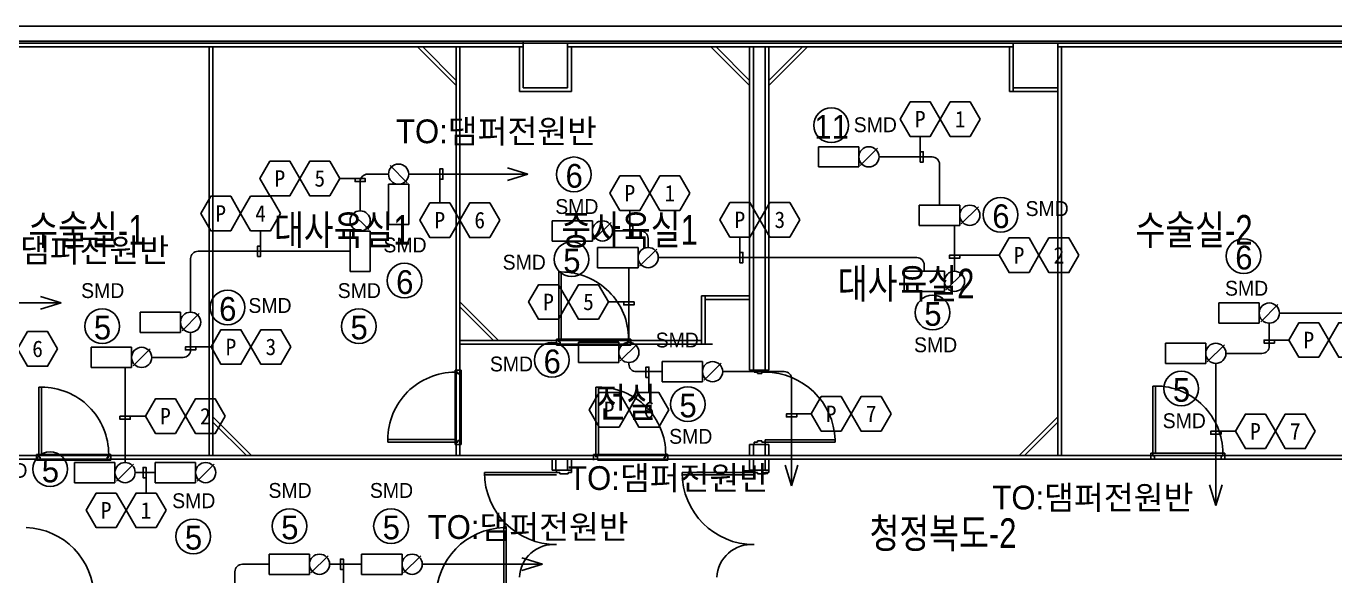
# Model space of a CAD drawing. Header units: millimetres. Extents: x 118559 to 211622, y 1329 to 63037.
# Drawn here: x 169840 to 187459, y 44724 to 52124 of the extents above; entities that cross this region are included whole.
import ezdxf
from ezdxf.enums import TextEntityAlignment as Align

# ---------------------------------------------------------------- set-up
doc = ezdxf.new("R2010")
doc.units = ezdxf.units.MM
doc.header["$LTSCALE"] = 120
for name, color, linetype in [('ARCH', 9, 'Continuous'), ('DAMPER', 2, 'Continuous'), ('fire', 2, 'Continuous'), ('fire-l', 4, 'Continuous'), ('smd-f', 2, 'Continuous')]:
    doc.layers.add(name, color=color, linetype=linetype)
doc.styles.add('GHD', font='')
doc.styles.add('ghs', font='')
doc.styles.add('TT', font='')
doc.styles.add('돋움', font='')
doc.styles.get('GHD').set_extended_font_data('Dotum')
doc.styles.get('ghs').set_extended_font_data('Dotum')
doc.styles.get('TT').set_extended_font_data('Dotum')
doc.styles.get('돋움').set_extended_font_data('DotumChe')

# ---------------------------------------------------------------- blocks, each defined once
blk = doc.blocks.new('e-22-1')
at = {"layer": 'DAMPER'}
blk.add_line((-5, 1), (-1, 1), dxfattribs=at)
at = {"layer": 'fire'}
for p, q in [((-5, -1), (-5, 1)), ((-1, 1), (-1, -1)), ((0.85, 0.85), (-0.85, -0.85)), ((-1, -1), (-5, -1))]:
    blk.add_line(p, q, dxfattribs=at)
blk.add_circle((0, 0), 1, dxfattribs=at)

msp = doc.modelspace()

# ---------------------------------------------------------------- linework, layer by layer
at = {"layer": 'ARCH', "color": 9}
for p, q in [((199960.1, 52124.2, 0), (127180.1, 52124.1, 0)), ((199960.1, 52124.2, 0), (127180.1, 52124.1, 0)), ((199960.1, 52124.2, 0), (127180.1, 52124.1, 0)), ((176080.1, 51924.2, 0), (140630.1, 51924.1, 0)), ((176080.1, 51924.2, 0), (140630.1, 51924.1, 0)), ((167230.1, 51894.2, 0), (176530.1, 51894.2, 0)), ((167230.1, 51844.2, 0), (176530.1, 51844.2, 0)), ((172305.1, 51844.2, 0), (172305.1, 46344.2, 0)), ((172355.1, 51844.2, 0), (172355.1, 46344.2, 0)), ((175109.3, 51844.2, 0), (175630.1, 51323.5, 0)), ((175180.1, 51844.2, 0), (175630.1, 51394.2, 0)), ((175630.1, 51844.2, 0), (175630.1, 46344.2, 0)), ((175680.1, 51844.2, 0), (175680.1, 46344.2, 0)), ((199760.1, 51924.2, 0), (176080.1, 51924.2, 0)), ((176480.1, 51844.2, 0), (176480.1, 51244.2, 0)), ((176530.1, 51924.2, 0), (176530.1, 51294.2, 0)), ((176530.1, 51294.2, 0), (176530.1, 51894.2, 0)), ((176530.1, 51894.2, 0), (176530.1, 51294.2, 0)), ((176530.1, 51894.2, 0), (177130.1, 51894.2, 0)), ((176530.1, 51294.2, 0), (176530.1, 51894.2, 0)), ((176530.1, 51894.2, 0), (177130.1, 51894.2, 0)), ((177130.1, 51894.2, 0), (183130.1, 51894.2, 0)), ((177130.1, 51894.2, 0), (177130.1, 51294.2, 0)), ((177130.1, 51894.2, 0), (177130.1, 51294.2, 0)), ((177130.1, 51894.2, 0), (177130.1, 51294.2, 0)), ((177130.1, 51844.2, 0), (183130.1, 51844.2, 0)), ((177180.1, 51844.2, 0), (177180.1, 51244.2, 0)), ((179059.3, 51844.2, 0), (179580.1, 51323.5, 0)), ((179130.1, 51844.2, 0), (179580.1, 51394.2, 0)), ((179580.1, 47494.2, 0), (179580.1, 51844.2, 0)), ((179630.1, 47494.2, 0), (179630.1, 51844.2, 0)), ((179790.1, 47494.2, 0), (179790.1, 51844.2, 0)), ((180290.1, 51844.2, 0), (179840.1, 51394.2, 0)), ((180360.8, 51844.2, 0), (179840.1, 51323.5, 0)), ((179840.1, 47494.2, 0), (179840.1, 51844.2, 0)), ((183080.1, 51844.2, 0), (183080.1, 51244.2, 0)), ((183130.1, 51894.2, 0), (183130.1, 51244.2, 0)), ((183130.1, 51894.2, 0), (183730.1, 51894.2, 0)), ((183130.1, 51294.2, 0), (183130.1, 51894.2, 0)), ((183130.1, 51894.2, 0), (183730.1, 51894.2, 0)), ((183130.1, 51294.2, 0), (183130.1, 51894.2, 0)), ((183730.1, 51894.2, 0), (183730.1, 46344.2, 0)), ((183730.1, 51894.2, 0), (199130.1, 51894.2, 0)), ((183730.1, 51894.2, 0), (183730.1, 51294.2, 0)), ((183730.1, 51894.2, 0), (183730.1, 51294.2, 0)), ((183730.1, 51844.2, 0), (199080.1, 51844.2, 0)), ((183730.1, 51844.2, 0), (183730.1, 46344.2, 0)), ((183780.1, 51844.2, 0), (183780.1, 46344.2, 0)), ((183780.1, 51844.2, 0), (183780.1, 46344.2, 0)), ((177130.1, 51294.2, 0), (176530.1, 51294.2, 0)), ((177130.1, 51294.2, 0), (176530.1, 51294.2, 0)), ((177130.1, 51294.2, 0), (176530.1, 51294.2, 0)), ((183130.1, 51294.2, 0), (183730.1, 51294.2, 0)), ((183730.1, 51294.2, 0), (183130.1, 51294.2, 0)), ((183730.1, 51294.2, 0), (183130.1, 51294.2, 0)), ((177180.1, 51244.2, 0), (176480.1, 51244.2, 0)), ((183080.1, 51244.2, 0), (183730.1, 51244.2, 0)), ((177009.4, 47909.2, 0), (177009.4, 48814.5, 0)), ((177009.4, 48814.5, 0), (177044.7, 48814.5, 0)), ((177044.7, 47909.2, 0), (177044.7, 48814.5, 0)), ((178930.1, 48494.2, 0), (179580.1, 48494.2, 0)), ((178930.1, 48494.2, 0), (178930.1, 47844.2, 0)), ((178980.1, 48494.2, 0), (178980.1, 47844.2, 0)), ((176200.8, 47894.2, 0), (175680.1, 48414.9, 0)), ((176130.1, 47894.2, 0), (175680.1, 48344.2, 0)), ((178980.1, 48444.2, 0), (179580.1, 48444.2, 0)), ((175680.1, 47894.2, 0), (178930.1, 47894.2, 0)), ((175680.1, 47844.2, 0), (179080.1, 47844.2, 0)), ((177009.4, 47909.2, 0), (176980.1, 47909.2, 0)), ((176980.1, 47909.2, 0), (176980.1, 47829.2, 0)), ((176980.1, 47894.2, 0), (176980.1, 47844.2, 0)), ((176980.1, 47894.2, 0), (176980.1, 47844.2, 0)), ((177029.9, 47829.2, 0), (176980.1, 47829.2, 0)), ((177009.4, 47873.3, 0), (177009.4, 47909.2, 0)), ((177044.7, 47909.2, 0), (177009.4, 47909.2, 0)), ((177029.9, 47873.3, 0), (177009.4, 47873.3, 0)), ((177029.9, 47829.2, 0), (177029.9, 47873.3, 0)), ((177029.9, 47829.2, 0), (177930.2, 47829.2, 0)), ((177044.7, 47909.2, 0), (177950.7, 47909.2, 0)), ((177930.2, 47873.3, 0), (177930.2, 47829.2, 0)), ((177950.7, 47873.3, 0), (177930.2, 47873.3, 0)), ((177950.7, 47873.3, 0), (177930.2, 47873.3, 0)), ((177980.1, 47829.2, 0), (177930.2, 47829.2, 0)), ((177950.7, 47909.2, 0), (177950.7, 47873.3, 0)), ((177980.1, 47909.2, 0), (177950.7, 47909.2, 0)), ((177980.1, 47829.2, 0), (177980.1, 47909.2, 0)), ((177980.1, 47844.2, 0), (177980.1, 47894.2, 0)), ((175615.1, 47494.2, 0), (175615.1, 47464.8, 0)), ((175695.1, 47494.2, 0), (175615.1, 47494.2, 0)), ((175615.1, 47464.8, 0), (175650.9, 47464.8, 0)), ((175615.1, 46558.8, 0), (175615.1, 47464.8, 0)), ((175680.1, 47494.2, 0), (175630.1, 47494.2, 0)), ((175650.9, 47464.8, 0), (175650.9, 47444.3, 0)), ((175650.9, 47464.8, 0), (175650.9, 47444.3, 0)), ((175650.9, 47444.3, 0), (175695.1, 47444.3, 0)), ((175695.1, 47494.2, 0), (175695.1, 47444.3, 0)), ((175695.1, 46544.1, 0), (175695.1, 47444.3, 0)), ((179580.1, 47494.2, 0), (179840.1, 47494.2, 0)), ((179635.1, 47494.2, 0), (179795.1, 47494.2, 0)), ((179640.1, 47464.2, 0), (179640.1, 47494.2, 0)), ((179685.1, 47464.2, 0), (179640.1, 47464.2, 0)), ((179685.1, 47449.2, 0), (179685.1, 47464.2, 0)), ((179745.1, 47449.2, 0), (179685.1, 47449.2, 0)), ((179790.1, 47464.2, 0), (179745.1, 47464.2, 0)), ((179745.1, 47464.2, 0), (179745.1, 47449.2, 0)), ((179790.1, 47494.2, 0), (179790.1, 47464.2, 0)), ((170009.4, 46359.2, 0), (170009.4, 47264.5, 0)), ((170009.4, 47264.5, 0), (170044.7, 47264.5, 0)), ((170044.7, 46359.2, 0), (170044.7, 47264.5, 0)), ((177509.4, 46359.2, 0), (177509.4, 47264.5, 0)), ((177509.4, 47264.5, 0), (177544.7, 47264.5, 0)), ((177544.7, 46359.2, 0), (177544.7, 47264.5, 0)), ((185009.4, 46374.2, 0), (185009.4, 47279.5, 0)), ((185009.4, 47279.5, 0), (185044.7, 47279.5, 0)), ((185044.7, 46374.2, 0), (185044.7, 47279.5, 0)), ((172875.8, 46344.2, 0), (172355.1, 46864.9, 0)), ((172805.1, 46344.2, 0), (172355.1, 46794.2, 0)), ((183209.3, 46344.2, 0), (183730.1, 46864.9, 0)), ((183280.1, 46344.2, 0), (183730.1, 46794.2, 0)), ((175615.1, 46558.8, 0), (174709.8, 46558.8, 0)), ((174709.8, 46523.6, 0), (174709.8, 46558.8, 0)), ((175615.1, 46523.6, 0), (174709.8, 46523.6, 0)), ((175615.1, 46558.8, 0), (175615.1, 46523.6, 0)), ((175615.1, 46523.6, 0), (175615.1, 46494.2, 0)), ((175650.9, 46523.6, 0), (175615.1, 46523.6, 0)), ((175650.9, 46544.1, 0), (175650.9, 46523.6, 0)), ((175695.1, 46544.1, 0), (175650.9, 46544.1, 0)), ((175695.1, 46544.1, 0), (175695.1, 46494.2, 0)), ((179685.1, 46524.2, 0), (179640.1, 46524.2, 0)), ((179640.1, 46524.2, 0), (179640.1, 46494.2, 0)), ((179745.1, 46539.2, 0), (179685.1, 46539.2, 0)), ((179685.1, 46539.2, 0), (179685.1, 46524.2, 0)), ((179745.1, 46524.2, 0), (179745.1, 46539.2, 0)), ((179790.1, 46524.2, 0), (179745.1, 46524.2, 0)), ((180730.1, 46554.2, 0), (179790.1, 46554.2, 0)), ((179790.1, 46524.2, 0), (179790.1, 46554.2, 0)), ((180730.1, 46524.2, 0), (179790.1, 46524.2, 0)), ((179790.1, 46494.2, 0), (179790.1, 46524.2, 0)), ((180730.1, 46524.2, 0), (180730.1, 46554.2, 0)), ((168980.1, 46344.2, 0), (179840.1, 46344.2, 0)), ((170009.4, 46359.2, 0), (169980.1, 46359.2, 0)), ((169980.1, 46359.2, 0), (169980.1, 46279.2, 0)), ((169980.1, 46344.2, 0), (169980.1, 46294.2, 0)), ((169980.1, 46344.2, 0), (169980.1, 46294.2, 0)), ((170009.4, 46323.3, 0), (170009.4, 46359.2, 0)), ((170044.7, 46359.2, 0), (170009.4, 46359.2, 0)), ((170044.7, 46359.2, 0), (170950.7, 46359.2, 0)), ((170950.7, 46359.2, 0), (170950.7, 46323.3, 0)), ((170980.1, 46359.2, 0), (170950.7, 46359.2, 0)), ((170980.1, 46279.2, 0), (170980.1, 46359.2, 0)), ((170980.1, 46294.2, 0), (170980.1, 46344.2, 0)), ((175615.1, 46494.2, 0), (175695.1, 46494.2, 0)), ((175630.1, 46494.2, 0), (175680.1, 46494.2, 0)), ((175630.1, 46494.2, 0), (175680.1, 46494.2, 0)), ((177509.4, 46359.2, 0), (177480.1, 46359.2, 0)), ((177480.1, 46359.2, 0), (177480.1, 46279.2, 0)), ((177480.1, 46344.2, 0), (177480.1, 46294.2, 0)), ((177480.1, 46344.2, 0), (177480.1, 46294.2, 0)), ((177509.4, 46323.3, 0), (177509.4, 46359.2, 0)), ((177544.7, 46359.2, 0), (177509.4, 46359.2, 0)), ((177529.9, 46338.3, 0), (177509.4, 46338.3, 0)), ((177529.9, 46294.2, 0), (177529.9, 46338.3, 0)), ((177544.7, 46359.2, 0), (178450.7, 46359.2, 0)), ((178450.7, 46359.2, 0), (178450.7, 46323.3, 0)), ((178480.1, 46359.2, 0), (178450.7, 46359.2, 0)), ((178480.1, 46279.2, 0), (178480.1, 46359.2, 0)), ((178480.1, 46294.2, 0), (178480.1, 46344.2, 0)), ((179580.1, 46344.2, 0), (179580.1, 46494.2, 0)), ((179580.1, 46494.2, 0), (179840.1, 46494.2, 0)), ((179630.1, 46344.2, 0), (179630.1, 46494.2, 0)), ((179635.1, 46494.2, 0), (179795.1, 46494.2, 0)), ((179790.1, 46344.2, 0), (179790.1, 46494.2, 0)), ((179840.1, 46344.2, 0), (179840.1, 46494.2, 0)), ((179840.1, 46344.2, 0), (192980.1, 46344.2, 0)), ((185009.4, 46374.2, 0), (184980.1, 46374.2, 0)), ((184980.1, 46374.2, 0), (184980.1, 46294.2, 0)), ((184980.1, 46359.2, 0), (184980.1, 46309.2, 0)), ((184980.1, 46359.2, 0), (184980.1, 46309.2, 0)), ((185009.4, 46338.3, 0), (185009.4, 46374.2, 0)), ((185044.7, 46374.2, 0), (185009.4, 46374.2, 0)), ((185029.9, 46338.3, 0), (185009.4, 46338.3, 0)), ((185029.9, 46294.2, 0), (185029.9, 46338.3, 0)), ((185044.7, 46374.2, 0), (185950.7, 46374.2, 0)), ((185930.2, 46338.3, 0), (185930.2, 46294.2, 0)), ((185950.7, 46338.3, 0), (185930.2, 46338.3, 0)), ((185950.7, 46338.3, 0), (185930.2, 46338.3, 0)), ((185950.7, 46374.2, 0), (185950.7, 46338.3, 0)), ((185980.1, 46374.2, 0), (185950.7, 46374.2, 0)), ((185980.1, 46294.2, 0), (185980.1, 46374.2, 0)), ((185980.1, 46309.2, 0), (185980.1, 46359.2, 0)), ((168980.1, 46294.2, 0), (179840.1, 46294.2, 0)), ((170029.9, 46279.2, 0), (169980.1, 46279.2, 0)), ((170029.9, 46323.3, 0), (170009.4, 46323.3, 0)), ((170029.9, 46279.2, 0), (170029.9, 46323.3, 0)), ((170029.9, 46279.2, 0), (170930.2, 46279.2, 0)), ((170930.2, 46323.3, 0), (170930.2, 46279.2, 0)), ((170950.7, 46323.3, 0), (170930.2, 46323.3, 0)), ((170950.7, 46323.3, 0), (170930.2, 46323.3, 0)), ((170980.1, 46279.2, 0), (170930.2, 46279.2, 0)), ((176920.1, 46144.2, 0), (176920.1, 46294.2, 0)), ((176970.1, 46144.2, 0), (176970.1, 46294.2, 0)), ((177130.1, 46144.2, 0), (177130.1, 46294.2, 0)), ((177180.1, 46144.2, 0), (177180.1, 46294.2, 0)), ((177529.9, 46294.2, 0), (177480.1, 46294.2, 0)), ((177529.9, 46279.2, 0), (178430.2, 46279.2, 0)), ((178430.2, 46323.3, 0), (178430.2, 46279.2, 0)), ((178450.7, 46323.3, 0), (178430.2, 46323.3, 0)), ((178450.7, 46323.3, 0), (178430.2, 46323.3, 0)), ((178480.1, 46279.2, 0), (178430.2, 46279.2, 0)), ((179580.1, 46144.2, 0), (179580.1, 46294.2, 0)), ((179630.1, 46144.2, 0), (179630.1, 46294.2, 0)), ((179790.1, 46144.2, 0), (179790.1, 46294.2, 0)), ((179840.1, 46294.2, 0), (192980.1, 46294.2, 0)), ((179840.1, 46144.2, 0), (179840.1, 46294.2, 0)), ((185029.9, 46294.2, 0), (184980.1, 46294.2, 0)), ((185029.9, 46294.2, 0), (185930.2, 46294.2, 0)), ((185980.1, 46294.2, 0), (185930.2, 46294.2, 0)), ((176010.1, 46114.2, 0), (176980.1, 46114.2, 0)), ((176010.1, 46114.2, 0), (176980.1, 46114.2, 0)), ((176010.5, 46084.2, 0), (176980.1, 46084.2, 0)), ((176010.5, 46084.2, 0), (176980.1, 46084.2, 0)), ((177180.1, 46144.2, 0), (176920.1, 46144.2, 0)), ((176980.1, 46144.2, 0), (176970.1, 46144.2, 0)), ((177180.1, 46144.2, 0), (176980.1, 46144.2, 0)), ((176980.1, 46144.2, 0), (176980.1, 46114.2, 0)), ((176980.1, 46144.2, 0), (176980.1, 46114.2, 0)), ((176980.1, 46114.2, 0), (177025.1, 46114.2, 0)), ((176980.1, 46114.2, 0), (177025.1, 46114.2, 0)), ((177025.1, 46114.2, 0), (176980.1, 46114.2, 0)), ((177025.1, 46114.2, 0), (177025.1, 46099.2, 0)), ((177025.1, 46114.2, 0), (177025.1, 46099.2, 0)), ((177025.1, 46099.2, 0), (177135.1, 46099.2, 0)), ((177025.1, 46099.2, 0), (177135.1, 46099.2, 0)), ((177135.1, 46099.2, 0), (177135.1, 46114.2, 0)), ((177135.1, 46114.2, 0), (177180.1, 46114.2, 0)), ((177135.1, 46099.2, 0), (177135.1, 46114.2, 0)), ((177135.1, 46114.2, 0), (177180.1, 46114.2, 0)), ((177180.1, 46114.2, 0), (177180.1, 46144.2, 0)), ((177180.1, 46114.2, 0), (177180.1, 46144.2, 0)), ((178670.1, 46114.2, 0), (179640.1, 46114.2, 0)), ((178670.1, 46114.2, 0), (179640.1, 46114.2, 0)), ((178670.5, 46084.2, 0), (179640.1, 46084.2, 0)), ((178670.5, 46084.2, 0), (179640.1, 46084.2, 0)), ((179840.1, 46144.2, 0), (179580.1, 46144.2, 0)), ((179640.1, 46144.2, 0), (179630.1, 46144.2, 0)), ((179840.1, 46144.2, 0), (179640.1, 46144.2, 0)), ((179640.1, 46144.2, 0), (179640.1, 46114.2, 0)), ((179640.1, 46144.2, 0), (179640.1, 46114.2, 0)), ((179640.1, 46114.2, 0), (179685.1, 46114.2, 0)), ((179640.1, 46114.2, 0), (179685.1, 46114.2, 0)), ((179685.1, 46114.2, 0), (179640.1, 46114.2, 0)), ((179685.1, 46114.2, 0), (179685.1, 46099.2, 0)), ((179685.1, 46114.2, 0), (179685.1, 46099.2, 0)), ((179685.1, 46099.2, 0), (179795.1, 46099.2, 0)), ((179685.1, 46099.2, 0), (179795.1, 46099.2, 0)), ((179795.1, 46099.2, 0), (179795.1, 46114.2, 0)), ((179795.1, 46114.2, 0), (179840.1, 46114.2, 0)), ((179795.1, 46099.2, 0), (179795.1, 46114.2, 0)), ((179795.1, 46114.2, 0), (179840.1, 46114.2, 0)), ((179840.1, 46114.2, 0), (179840.1, 46144.2, 0)), ((179840.1, 46114.2, 0), (179840.1, 46144.2, 0)), ((176270.1, 45389.2, 0), (176270.1, 44449.2, 0)), ((176300.1, 45389.2, 0), (176270.1, 45389.2, 0)), ((176300.1, 45389.2, 0), (176300.1, 44449.2, 0))]:
    msp.add_line(p, q, dxfattribs=at)
for centre, radius, start, end in [((177046, 47909.8, 0), 904.7, 359.96385, 90.08492), ((175614.5, 46560.2, 0), 904.7, 89.96385, 180.08492), ((179790.1, 46524.2, 0), 940, 1.8271, 90), ((170046, 46359.8, 0), 904.7, 359.96385, 90.08492), ((177546, 46359.8, 0), 904.7, 359.96385, 90.08492), ((185046, 46374.8, 0), 904.7, 359.96385, 90.08492), ((176980.1, 46114.2, 0), 970, 180.00002, 270.00001), ((176980.1, 46114.2, 0), 970, 180.00002, 270.00001), ((179640.1, 46114.2, 0), 970, 180.00002, 270.00001), ((179640.1, 46114.2, 0), 970, 180.00002, 270.00001), ((169810.1, 44434.2, 0), 940, 360, 88.1729), ((176300.1, 44434.2, 0), 940, 91.8271, 180), ((176941.8, 44683.6, 0), 462.2, 85.2502, 177.44923), ((179601.8, 44683.6, 0), 462.2, 85.2502, 177.44923)]:
    msp.add_arc(centre, radius, start, end, dxfattribs=at)
at = {"layer": 'fire', "color": 2, "elevation": 0}
for points in [[(181877.5, 50639.4), (181877.5, 50294.8), (181918.3, 50294.8), (181918.3, 50433.7), (181877.5, 50433.7)], [(174061.7, 50073.2), (174406.2, 50073.2), (174406.2, 50032.4), (174267.4, 50032.4), (174267.4, 50073.2)], [(175409.1, 49744), (175409.1, 50201.9), (175449.9, 50201.9), (175449.9, 50063), (175409.1, 50063)], [(172996.2, 49369.3), (172996.2, 49024.8), (172955.4, 49024.8), (172955.4, 49163.7), (172996.2, 49163.7)], [(179449.2, 49283.5), (179449.2, 48938.9), (179490, 48938.9), (179490, 49077.8), (179449.2, 49077.8)], [(182938.6, 49040.1), (182269.7, 49040.1), (182269.7, 48999.3), (182408.6, 48999.3), (182408.6, 49040.1)], [(177679.3, 48411.1), (178023.9, 48411.1), (178023.9, 48370.3), (177885, 48370.3), (177885, 48411.1)], [(172328.7, 47805.3), (171984.1, 47805.3), (171984.1, 47764.5), (172123, 47764.5), (172123, 47805.3)], [(186840.5, 47898.4), (186507.2, 47898.4), (186507.2, 47857.6), (186646.1, 47857.6), (186646.1, 47898.4)], [(178225, 47190.3), (178225, 47534.8), (178184.2, 47534.8), (178184.2, 47396), (178225, 47396)], [(171446.5, 46873.1), (171102, 46873.1), (171102, 46832.3), (171240.9, 46832.3), (171240.9, 46873.1)], [(180409.4, 46904.5), (180076.1, 46904.5), (180076.1, 46863.7), (180215, 46863.7), (180215, 46904.5)], [(186120.8, 46669.9), (185787.5, 46669.9), (185787.5, 46629.1), (185926.4, 46629.1), (185926.4, 46669.9)], [(171454.4, 45838.7), (171454.4, 46183.3), (171413.6, 46183.3), (171413.6, 46044.4), (171454.4, 46044.4)], [(174111.3, 44604.3), (174111.3, 44948.9), (174070.5, 44948.9), (174070.5, 44810), (174111.3, 44810)]]:
    msp.add_lwpolyline(points, dxfattribs=at)
at = {"layer": 'fire', "color": 2}
msp.add_lwpolyline([(177968.3, 49642.5), (177968.3, 49297.9), (178009.1, 49297.9), (178009.1, 49436.8), (177968.3, 49436.8)], dxfattribs=at)
at = {"layer": 'fire-l', "color": 6, "ltscale": 2}
for p, q in [((176596, 50132.4, 0), (176319.2, 50217.8, 2807)), ((181322.1, 50364.3, 0), (182036.7, 50364.3, 0)), ((182136.7, 49713.9, 0), (182136.7, 50264.3, 0)), ((174718, 50132.4, 0), (174436.8, 50132.4, 0)), ((174990, 50132.4, 0), (176596, 50132.4, 0)), ((176596, 50132.4, 0), (176319.2, 50047, 2807)), ((174336.8, 49638.2, 0), (174336.8, 50032.4, 0)), ((177735.6, 49367.4, 0), (178113.3, 49367.4, 0)), ((182339.1, 48824.6, 0), (182339.1, 49441.9, 0)), ((178213.3, 49144.4, 0), (178213.3, 49267.4, 0)), ((172053.6, 48273.9, 0), (172053.6, 48994.2, 0)), ((174200.8, 49094.2, 0), (172153.6, 49094.2, 0)), ((178349.3, 49008.4, 0), (181831.1, 49008.4, 0)), ((177954.4, 47868.3, 0), (177954.4, 48872.4, 0)), ((181931.1, 48824.6, 0), (181931.1, 48908.4, 0)), ((170309.1, 48400.2, 0), (170032.3, 48485.6, 2807)), ((168590.1, 48400.2, 0), (170309.1, 48400.2, 0)), ((170309.1, 48400.2, 0), (170032.3, 48314.8, 2807)), ((186576.7, 48125.1, 0), (186576.7, 47819.2, 0)), ((186712.7, 48261.1, 0), (189435.6, 48261.1, 0)), ((172053.6, 48001.9, 0), (172053.6, 47764.5, 0)), ((171530.9, 47664.5, 0), (171953.6, 47664.5, 0)), ((177954.4, 47596.3, 0), (177954.4, 47572.9, 0)), ((185857, 47583.2, 0), (185857, 45675, 0)), ((185993, 47719.2, 0), (186476.7, 47719.2, 0)), ((171171.4, 46249.8, 0), (171171.4, 47528.5, 0)), ((178401.9, 47472.9, 0), (178054.4, 47472.9, 0)), ((179217.9, 47472.9, 0), (180045.5, 47472.9, 0)), ((180145.5, 47372.9, 0), (180145.5, 45937.3, 0)), ((180145.5, 45935.1, 0), (180060.1, 46212, 2807)), ((180145.5, 45935.1, 0), (180230.9, 46212, 2807)), ((171307.4, 46113.8, 0), (171576.8, 46113.8, 0)), ((185857, 45672.8, 0), (185771.6, 45949.6, 2807)), ((185857, 45672.8, 0), (185942.4, 45949.6, 2807)), ((176791.3, 44879.5, 0), (176514.5, 44964.9, 2807)), ((172650.8, 43812.9, 0), (172650.8, 44779.5, 0)), ((173109.5, 44879.5, 0), (172750.8, 44879.5, 0)), ((173925.5, 44879.5, 0), (174356.6, 44879.5, 0)), ((175172.6, 44879.5, 0), (176791.3, 44879.5, 0)), ((176791.3, 44879.5, 0), (176514.5, 44794.1, 2807))]:
    msp.add_line(p, q, dxfattribs=at)
at = {"layer": 'fire-l', "color": 2, "elevation": 0}
for points in [[(182146.1, 50872), (182011.8, 51104.6), (181743.2, 51104.6), (181608.9, 50872), (181743.2, 50639.4), (182011.8, 50639.4)], [(182683.3, 50872), (182549, 51104.6), (182280.4, 51104.6), (182146.1, 50872), (182280.4, 50639.4), (182549, 50639.4)], [(173524.5, 50073.2), (173390.2, 50305.9), (173121.5, 50305.9), (172987.2, 50073.2), (173121.5, 49840.6), (173390.2, 49840.6)], [(174061.7, 50073.2), (173927.4, 50305.9), (173658.8, 50305.9), (173524.5, 50073.2), (173658.8, 49840.6), (173927.4, 49840.6)], [(172727.6, 49602), (172593.3, 49834.6), (172324.7, 49834.6), (172190.4, 49602), (172324.7, 49369.3), (172593.3, 49369.3)], [(173264.8, 49602), (173130.5, 49834.6), (172861.9, 49834.6), (172727.6, 49602), (172861.9, 49369.3), (173130.5, 49369.3)], [(175677.7, 49511.4), (175543.4, 49744), (175274.8, 49744), (175140.5, 49511.4), (175274.8, 49278.8), (175543.4, 49278.8)], [(176214.9, 49511.4), (176080.6, 49744), (175812, 49744), (175677.7, 49511.4), (175812, 49278.8), (176080.6, 49278.8)], [(179717.8, 49516.1), (179583.5, 49748.7), (179314.9, 49748.7), (179180.6, 49516.1), (179314.9, 49283.5), (179583.5, 49283.5)], [(180255, 49516.1), (180120.7, 49748.7), (179852.1, 49748.7), (179717.8, 49516.1), (179852.1, 49283.5), (180120.7, 49283.5)], [(183475.8, 49040.1), (183341.5, 49272.8), (183072.9, 49272.8), (182938.6, 49040.1), (183072.9, 48807.5), (183341.5, 48807.5)], [(184013, 49040.1), (183878.7, 49272.8), (183610.1, 49272.8), (183475.8, 49040.1), (183610.1, 48807.5), (183878.7, 48807.5)], [(177142.1, 48411.1), (177007.8, 48643.8), (176739.2, 48643.8), (176604.9, 48411.1), (176739.2, 48178.5), (177007.8, 48178.5)], [(177679.3, 48411.1), (177545, 48643.8), (177276.4, 48643.8), (177142.1, 48411.1), (177276.4, 48178.5), (177545, 48178.5)], [(187377.7, 47898.4), (187243.4, 48131), (186974.8, 48131), (186840.5, 47898.4), (186974.8, 47665.8), (187243.4, 47665.8)], [(187915, 47898.4), (187780.6, 48131), (187512, 48131), (187377.7, 47898.4), (187512, 47665.8), (187780.6, 47665.8)], [(170262.1, 47779.2), (170127.8, 48011.8), (169859.1, 48011.8), (169724.8, 47779.2), (169859.1, 47546.6), (170127.8, 47546.6)], [(172865.9, 47805.3), (172731.6, 48037.9), (172463, 48037.9), (172328.7, 47805.3), (172463, 47572.7), (172731.6, 47572.7)], [(173403.1, 47805.3), (173268.8, 48037.9), (173000.2, 48037.9), (172865.9, 47805.3), (173000.2, 47572.7), (173268.8, 47572.7)], [(171983.8, 46873.1), (171849.5, 47105.7), (171580.8, 47105.7), (171446.5, 46873.1), (171580.8, 46640.4), (171849.5, 46640.4)], [(172521, 46873.1), (172386.7, 47105.7), (172118.1, 47105.7), (171983.8, 46873.1), (172118.1, 46640.4), (172386.7, 46640.4)], [(177956.4, 46957.7), (177822.1, 47190.3), (177553.4, 47190.3), (177419.1, 46957.7), (177553.4, 46725), (177822.1, 46725)], [(178493.6, 46957.7), (178359.3, 47190.3), (178090.7, 47190.3), (177956.4, 46957.7), (178090.7, 46725), (178359.3, 46725)], [(180946.6, 46904.5), (180812.3, 47137.1), (180543.7, 47137.1), (180409.4, 46904.5), (180543.7, 46671.9), (180812.3, 46671.9)], [(181483.8, 46904.5), (181349.5, 47137.1), (181080.9, 47137.1), (180946.6, 46904.5), (181080.9, 46671.9), (181349.5, 46671.9)], [(186658, 46669.9), (186523.7, 46902.5), (186255.1, 46902.5), (186120.8, 46669.9), (186255.1, 46437.3), (186523.7, 46437.3)], [(187195.2, 46669.9), (187060.9, 46902.5), (186792.3, 46902.5), (186658, 46669.9), (186792.3, 46437.3), (187060.9, 46437.3)], [(171185.8, 45606.1), (171051.5, 45838.7), (170782.9, 45838.7), (170648.6, 45606.1), (170782.9, 45373.4), (171051.5, 45373.4)], [(171723, 45606.1), (171588.7, 45838.7), (171320.1, 45838.7), (171185.8, 45606.1), (171320.1, 45373.4), (171588.7, 45373.4)]]:
    msp.add_lwpolyline(points, close=True, dxfattribs=at)
at = {"layer": 'fire-l', "color": 2}
for points in [[(178236.9, 49875.1), (178102.6, 50107.7), (177834, 50107.7), (177699.7, 49875.1), (177834, 49642.5), (178102.6, 49642.5)], [(178774.1, 49875.1), (178639.8, 50107.7), (178371.2, 50107.7), (178236.9, 49875.1), (178371.2, 49642.5), (178639.8, 49642.5)]]:
    msp.add_lwpolyline(points, close=True, dxfattribs=at)
at = {"layer": 'fire-l', "color": 6, "ltscale": 2}
for centre, start, end in [((182036.7, 50264.3, 0), 0, 90), ((174436.8, 50032.4, 0), 90, 180), ((178113.3, 49267.4, 0), 0, 90), ((172153.6, 48994.2, 0), 90, 180), ((181831.1, 48908.4, 0), 0, 90), ((171953.6, 47764.5, 0), 270, 0), ((186476.7, 47819.2, 0), 270, 0), ((178054.4, 47572.9, 0), 180, 270), ((180045.5, 47372.9, 0), 0, 90), ((172750.8, 44779.5, 0), 90, 180)]:
    msp.add_arc(centre, 100, start, end, dxfattribs=at)
at = {"layer": 'smd-f'}
for centre in [(180679.3, 50789.6), (177214.3, 50129.2, 0), (182959.6, 49585.4), (177183.3, 48986.6), (186230.7, 49029.1, 0), (174933.4, 48698.4), (172550.6, 48337.5), (182044.1, 48267.6), (170864, 48084), (174318.9, 48084), (176918.4, 47630.3, 0), (185391.6, 47245.2, 0), (178747.6, 47034.9, 0), (170162.7, 46160.4, 0), (172089.5, 45254.7, 0), (173386, 45393.4), (174752.1, 45393.4)]:
    msp.add_circle(centre, 233.7, dxfattribs=at)

# ---------------------------------------------------------------- block references
at = {"layer": 'fire-l', "ltscale": 2, "xscale": 136, "yscale": 136, "zscale": 136}
for p in [(181186.1, 50364.3, 0), (182544.7, 49577.9, 0), (177599.6, 49367.4, 0), (178213.3, 49008.4, 0), (182339.1, 48688.6, 0), (186576.7, 48261.1, 0), (172053.6, 48137.9, 0), (171394.9, 47664.5, 0), (177954.4, 47732.3, 0), (185857, 47719.2, 0), (179081.9, 47472.9, 0), (171171.4, 46113.8, 0), (172256.8, 46113.8, 0), (173789.5, 44879.5, 0), (175036.6, 44879.5, 0)]:
    msp.add_blockref('e-22-1', p, dxfattribs=at)
at = {"layer": 'fire-l', "ltscale": 2, "xscale": 136, "yscale": 136, "zscale": 136, "rotation": 90}
for p in [(174854, 50132.4, 0), (174336.8, 49502.2, 0)]:
    msp.add_blockref('e-22-1', p, dxfattribs=at)

# ---------------------------------------------------------------- texts
at = {"layer": 'ARCH', "color": 9, "style": 'GHD', "width": 0.8}
for s, p in [('수술실-1', (169869.6, 49181.6, 0)), ('대사육실1', (173176.9, 49181.6, 0)), ('중사육실1', (177044.5, 49181.6, 0)), ('수술실-2', (184774.4, 49181.6, 0)), ('대사육실2', (180767.3, 48458, 0)), ('전실', (177515.8, 46859.4, 0)), ('청정복도-2', (181194.1, 45097.9, 0))]:
    msp.add_text(s, height=400, dxfattribs=at).set_placement(p)
at = {"layer": 'fire', "style": '돋움'}
for s, p in [('P', (181877.5, 50872, 0)), ('1', (182414.7, 50872, 0)), ('P', (173255.9, 50073.2, 0)), ('5', (173793.1, 50073.2, 0)), ('P', (177968.3, 49875.1)), ('1', (178505.5, 49875.1)), ('P', (172459, 49602, 0)), ('4', (172996.2, 49602, 0)), ('P', (175409.1, 49511.4, 0)), ('6', (175946.3, 49511.4, 0)), ('P', (179449.2, 49516.1, 0)), ('3', (179986.4, 49516.1, 0)), ('P', (183207.2, 49040.1, 0)), ('2', (183744.4, 49040.1, 0)), ('P', (176873.5, 48411.1, 0)), ('5', (177410.7, 48411.1, 0)), ('P', (187109.1, 47898.4, 0)), ('6', (169993.5, 47779.2, 0)), ('P', (172597.3, 47805.3, 0)), ('3', (173134.5, 47805.3, 0)), ('P', (177687.8, 46957.7, 0)), ('6', (178225, 46957.7, 0)), ('P', (171715.2, 46873.1, 0)), ('2', (172252.4, 46873.1, 0)), ('P', (180678, 46904.5, 0)), ('7', (181215.2, 46904.5, 0)), ('P', (186389.4, 46669.9, 0)), ('7', (186926.6, 46669.9, 0)), ('P', (170917.2, 45606.1, 0)), ('1', (171454.4, 45606.1, 0))]:
    msp.add_text(s, height=222.4, dxfattribs=at).set_placement(p, align=Align.MIDDLE)
at = {"layer": 'smd-f', "style": 'TT'}
for s, p in [('11', (180683.1, 50769.7)), ('TO:댐퍼전원반', (176171.7, 50711.7, -1403.5)), ('6', (177218.1, 50109.2, 0)), ('6', (182963.3, 49565.5)), ('TO:댐퍼전원반', (170411.3, 49110.7, -1403.5)), ('6', (186234.4, 49009.2, 0)), ('5', (177187.1, 48966.7)), ('6', (174937.1, 48678.5)), ('6', (172554.4, 48317.5)), ('5', (182047.8, 48247.7)), ('5', (170867.8, 48064.1)), ('5', (174322.7, 48064.1)), ('6', (176922.2, 47610.3, 0)), ('5', (185395.3, 47225.3, 0)), ('5', (178751.3, 47014.9, 0)), ('5', (170166.4, 46140.5, 0)), ('TO:댐퍼전원반', (178489.3, 46043.7, -1403.5)), ('TO:댐퍼전원반', (184200.8, 45781.4, -1403.5)), ('5', (173389.8, 45373.4)), ('5', (174755.8, 45373.4)), ('TO:댐퍼전원반', (176598.4, 45384.3, -1403.5)), ('5', (172093.2, 45234.8, 0))]:
    msp.add_text(s, height=320, dxfattribs=at).set_placement(p, align=Align.MIDDLE)
at = {"layer": 'smd-f', "style": 'ghs'}
for p in [(180981.2, 50696.9), (176963.5, 49595.8, 0), (183295, 49568.2), (174649.3, 49078.4, 0), (176254.5, 48846.2), (170579.9, 48464.1, 0), (174034.8, 48464.1, 0), (185979.8, 48495.7), (172831.9, 48263.6, 0), (178314.9, 47798.4, 0), (181793.2, 47734.2, 0), (176083.5, 47476.2), (185140.7, 46711.8), (178496.7, 46501.5), (169276.1, 46042.5), (171805.4, 45634.7), (173102, 45773.4, 0), (174468, 45773.4, 0)]:
    msp.add_text('SMD', height=200, dxfattribs=at).set_placement(p)

doc.saveas('drawing.dxf')
